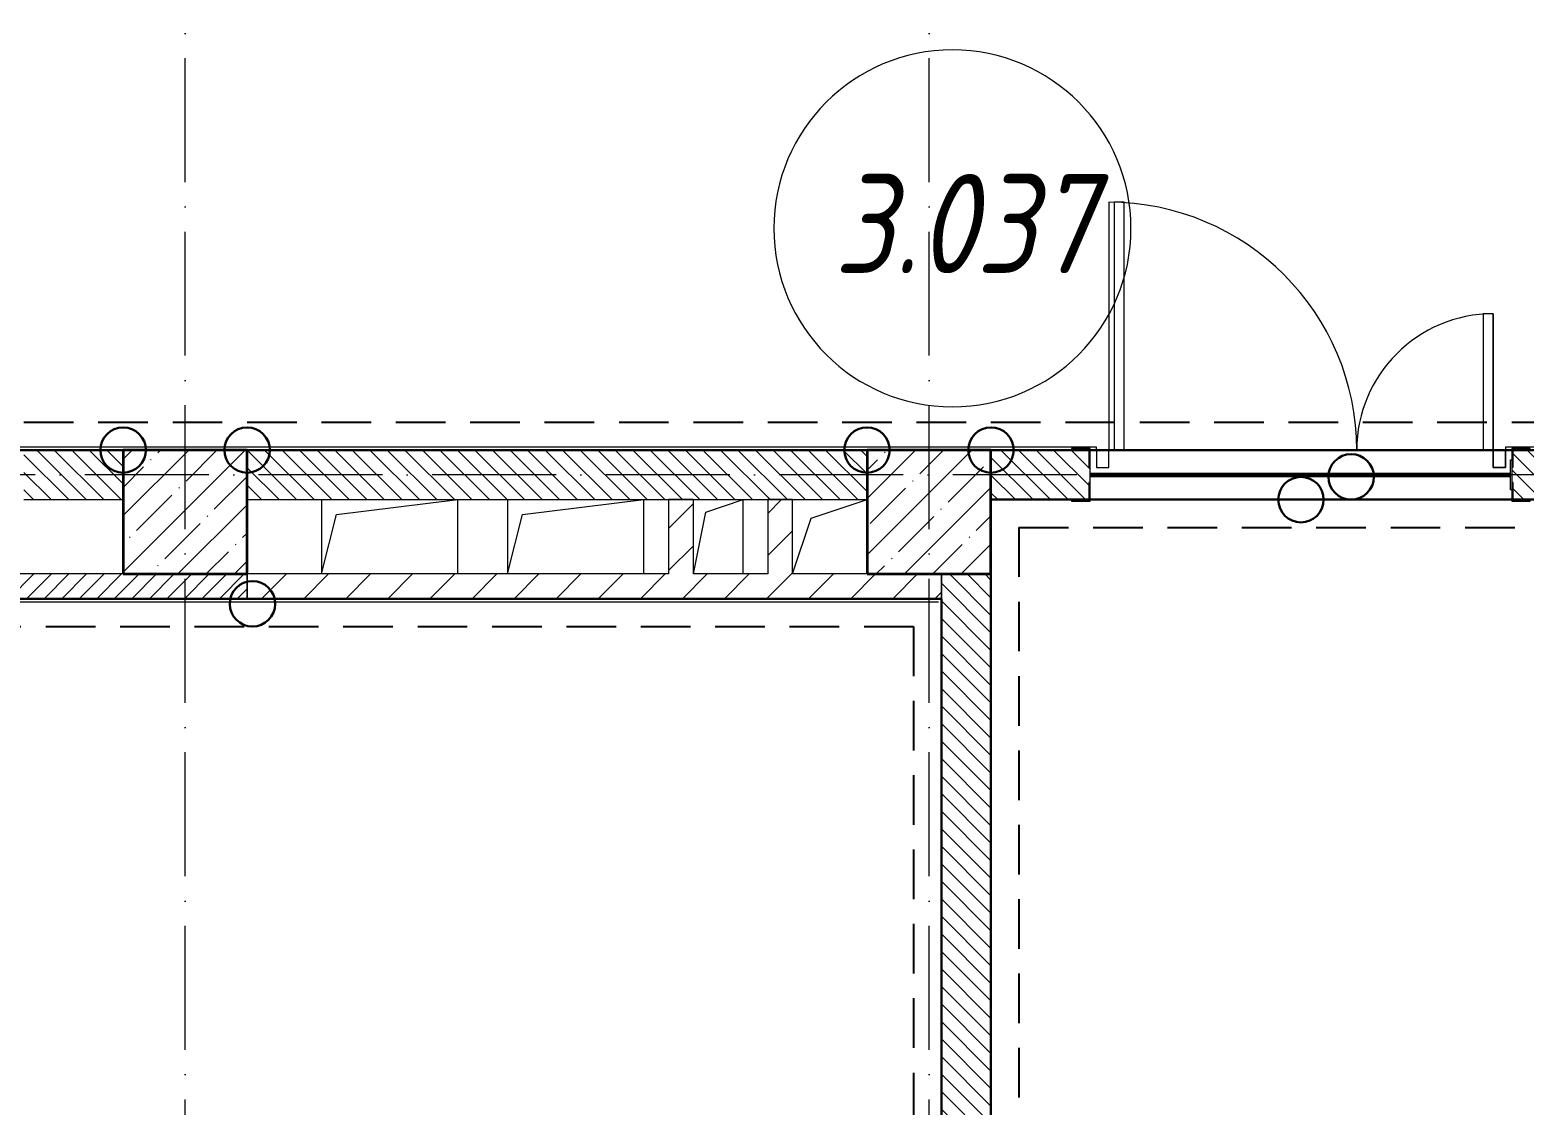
# Model space of a CAD drawing. Header units: millimetres. Extents: x -213536 to 1564669, y -45299 to 942238.
# Drawn here: x 492016 to 498042, y 430492 to 434831 of the extents above; entities that cross this region are included whole.
import ezdxf

# ---------------------------------------------------------------- set-up
doc = ezdxf.new("R2010")
doc.units = ezdxf.units.MM
for name, pattern in [('50_200_ШТРИХ_1Т_ш5_п1_п1_', [700, 500, -100, 0, -100]), ('Штрих короткий', [300, 150, -150]), ('Штриховая _2 мм - 1 мм_', [300, 200, -100])]:
    doc.linetypes.add(name, pattern=pattern)
for name, color, linetype, lineweight in [('0-1', 7, 'Continuous', 5), ('0-2', 7, 'Continuous', 9), ('2) ПГП 4м', 4, 'Continuous', 30), ('2.2) ПГП двери 2.4 -', 134, 'Continuous', 60), ('3) ЖБ 4м', 3, 'Continuous', 30), ('5) Швы', 2, 'Continuous', 30), ('6) Мини окна 0.4 -', 10, 'Continuous', 30), ('Двери', 7, 'Continuous', 9), ('Марки помещений', 7, 'Continuous', 9), ('Несущие колонны', 7, 'Continuous', 9), ('Несущие колонны-1', 7, 'Continuous', 35), ('Обобщенные модели', 7, 'Continuous', 9), ('Оси-2', 7, '50_200_ШТРИХ_1Т_ш5_п1_п1_', 9), ('Перемычка-1', 7, 'Штрих короткий', 9), ('Стены-1', 7, 'Continuous', 13), ('Штриховка разреза-1', 7, 'Continuous', 9), ('Элементы узлов', 7, 'Continuous', 9)]:
    doc.layers.add(name, color=color, linetype=linetype, lineweight=lineweight)
doc.layers.add('СТ-1_1', color=7, linetype='Штриховая _2 мм - 1 мм_', lineweight=90, true_color=0x888888)
doc.layers.get('0-2').off()
doc.styles.add('ISOCPEUR_I_2', font='isocpeui.ttf', dxfattribs={"width": 0.85, "height": 2.3})
pattern_1 = [(135, (0, 0), (-35.35534, -35.35534), [])]
pattern_2 = [(45, (0, 0), (-84.85281, 84.85281), [])]

# ---------------------------------------------------------------- blocks, each defined once
blk = doc.blocks.new('Ось 3 этаж')
at = {"layer": 'Оси-2'}
for p, q in [((492642.1, 423014.8), (492642.1, 437970.1)), ((495642.1, 423014.8), (495642.1, 437970.1)), ((522142.1, 433035.4), (428373.3, 433035.4))]:
    blk.add_line(p, q, dxfattribs=at)
blk = doc.blocks.new('BSC_Колонна _Прямоугольная - 500х500-V53-АИ2_03_План отделки стен 3-го этажа _Часть 2_')
at = {"layer": 'Несущие колонны'}
h = blk.add_hatch(dxfattribs=at)
h.set_pattern_fill('FP_61', color=256, style=0, pattern_type=2)
h.set_pattern_definition([(45, (-61950, -7650), (-114.04925, 114.04925), []), (45, (-61835.95, -7650), (-114.04925, 114.04925), [201.613, -40.323, 3.353, -36.97])])
h.paths.add_polyline_path([(-250, -250), (250, -250), (250, 250), (-250, 250)], flags=0)
at = {"layer": 'Несущие колонны-1'}
for p, q in [((250, 250), (-250, 250)), ((-250, 250), (-250, -250)), ((250, -250), (250, 250)), ((-250, -250), (250, -250))]:
    blk.add_line(p, q, dxfattribs=at)
blk = doc.blocks.new('BSC_Колонна _Прямоугольная - 500х500-V112-АИ2_03_План отделки стен 3-го этажа _Часть 2_')
at = {"layer": 'Несущие колонны'}
h = blk.add_hatch(dxfattribs=at)
h.set_pattern_fill('FP_102', color=256, style=0, pattern_type=2)
h.set_pattern_definition([(45, (-64950, -7650), (-114.04925, 114.04925), []), (45, (-64835.95, -7650), (-114.04925, 114.04925), [201.613, -40.323, 3.353, -36.97])])
h.paths.add_polyline_path([(-250, -250), (250, -250), (250, 250), (-250, 250)], flags=0)
at = {"layer": 'Несущие колонны-1'}
for p, q in [((250, 250), (-250, 250)), ((-250, 250), (-250, -250)), ((250, -250), (250, 250)), ((-250, -250), (250, -250))]:
    blk.add_line(p, q, dxfattribs=at)
blk = doc.blocks.new('Проем_Дверь_Прямоугольный - 1700х2400h_дверные проемы-28704395-АИ2_03_План отделки стен 3-го этажа _Часть 2_')
at = {"layer": 'Перемычка-1'}
for p, q in [((850, 100), (-850, 100)), ((850, -100), (-850, -100))]:
    blk.add_line(p, q, dxfattribs=at)
blk = doc.blocks.new('Дверь_Витражная_СКБ_2Ст2 - ДВВ_ДАО_СОШ_Классы-V189-АИ2_03_План отделки стен 3-го этажа _Часть 2_')
at = {"layer": 'Двери'}
for p, q in [((-775, 1035), (-775, 35)), ((775, 585), (775, 35))]:
    blk.add_line(p, q, dxfattribs=at)
for centre, radius, start, end in [((-775, 35), 1000, 360, 90), ((775, 35), 550, 90, 180)]:
    blk.add_arc(centre, radius, start, end, dxfattribs=at)
at = {"layer": 'Элементы узлов'}
for p, q in [((-713, 1035), (-753, 1035)), ((-753, 1035), (-753, 35)), ((-713, 35), (-713, 1035)), ((775, 585), (735, 585)), ((735, 585), (735, 35)), ((775, 35), (775, 585)), ((-825, 35), (-825, -35)), ((-775, 35), (-825, 35)), ((-775, 35), (-825, 35)), ((-825, 35), (-825, -35)), ((-775, -35), (-775, 35)), ((-775, -35), (-775, 35)), ((-753, 35), (-713, 35)), ((735, 35), (775, 35)), ((775, -35), (775, 35)), ((775, 35), (825, 35)), ((775, 35), (775, -35)), ((825, 35), (775, 35)), ((825, 35), (825, -35)), ((825, -35), (825, 35)), ((-825, -35), (-775, -35)), ((-825, -35), (-775, -35)), ((825, -35), (775, -35)), ((775, -35), (825, -35))]:
    blk.add_line(p, q, dxfattribs=at)
blk = doc.blocks.new('Фахверк_СКБ_Уголок - 200_3960-28268576-АИ2_03_План отделки стен 3-го этажа _Часть 2_')
at = {"layer": 'Обобщенные модели'}
for p, q in [((200, 156), (125, 156)), ((125, 156), (125, 81)), ((131, 81), (131, 150)), ((131, 150), (200, 150)), ((200, 150), (200, 156)), ((125, 81), (131, 81)), ((131, 19), (125, 19)), ((125, 19), (125, -56)), ((131, -50), (131, 19)), ((125, -56), (200, -56)), ((200, -50), (131, -50)), ((200, -56), (200, -50))]:
    blk.add_line(p, q, dxfattribs=at)
blk = doc.blocks.new('154_Стойка_СКБ_Уголок - СМ-2480_200-28346303-АИ2_03_План отделки стен 3-го этажа _Часть 2_')
at = {"layer": 'Обобщенные модели'}
for p, q in [((125, 156), (125, 81)), ((200, 156), (125, 156)), ((131, 81), (131, 150)), ((131, 150), (200, 150)), ((200, 150), (200, 156)), ((125, 81), (131, 81)), ((131, 19), (125, 19)), ((125, 19), (125, -56)), ((131, -50), (131, 19)), ((125, -56), (200, -56)), ((200, -50), (131, -50)), ((200, -56), (200, -50))]:
    blk.add_line(p, q, dxfattribs=at)
blk = doc.blocks.new('Стойка_Влож_Полоса боковая - Полоса-28213942-АИ2_03_План отделки стен 3-го этажа _Часть 2_')
at = {"layer": 'Обобщенные модели'}
for p, q in [((-5, 60), (0, 60)), ((-5, -60), (-5, 60)), ((0, 31), (0, -31)), ((0, -60), (-5, -60))]:
    blk.add_line(p, q, dxfattribs=at)
blk = doc.blocks.new('AR_Отверстие прямоугольное _в плите_ - AR_Отверстие прямоугольное _в плите_-V246-АИ2_03_План отделки стен 3-го этажа _Часть 2_')
at = {"layer": 'Обобщенные модели'}
for p, q in [((-50, 100), (100, 150)), ((100, -150), (100, 150)), ((-100, -150), (-50, 100))]:
    blk.add_line(p, q, dxfattribs=at)
blk = doc.blocks.new('AR_Отверстие прямоугольное _в плите_ - AR_Отверстие прямоугольное _в плите_-30459338-АИ2_03_План отделки стен 3-го этажа _Часть 2_')
at = {"layer": 'Обобщенные модели'}
for p, q in [((-75, 75), (150, 150)), ((-150, -150), (-75, 75))]:
    blk.add_line(p, q, dxfattribs=at)
blk = doc.blocks.new('AR_Отверстие прямоугольное _в плите_ - AR_Отверстие прямоугольное _в плите_-30552596-АИ2_03_План отделки стен 3-го этажа _Часть 2_')
at = {"layer": 'Обобщенные модели'}
for p, q in [((-275, 150), (-275, -150)), ((-215, 90), (275, 150)), ((275, -150), (275, 150)), ((-275, -150), (-215, 90))]:
    blk.add_line(p, q, dxfattribs=at)
blk = doc.blocks.new('0125-Р-ОО-Ш2-АР-о_23_10_2024_rvt-1-АИ2_03_План отделки стен 3-го этажа _Часть 2_')
at = {"layer": 'Штриховка разреза-1'}
h = blk.add_hatch(dxfattribs=at)
h.set_pattern_fill('FP_1', color=256, style=0, pattern_type=2)
h.set_pattern_definition(pattern_1)
h.paths.add_polyline_path([(61300, 7700), (61700, 7700), (61700, 7900), (61300, 7899), (61300, 7876)], flags=0)
h.paths.add_polyline_path([(60600, 7700), (60600, 7900), (60006, 7900), (60006, 7831), (60000, 7831), (60000, 7769), (60006, 7769), (60006, 7700), (60075, 7700)], flags=0)
h.paths.add_polyline_path([(60000, 7700), (60000, 7740), (59995, 7740), (59995, 7860), (60000, 7860), (60000, 7900), (59970, 7900), (59970, 7830), (59130, 7830), (59130, 7900), (59100, 7900), (59100, 7860), (59105, 7860), (59105, 7740), (59100, 7740), (59100, 7700), (59995, 7700)], flags=0)
h.paths.add_polyline_path([(56200, 7700), (56594, 7700), (56594, 7769), (56600, 7769), (56600, 7831), (56594, 7831), (56594, 7900), (56200, 7900)], flags=0)
h.paths.add_polyline_path([(58306, 7700), (59094, 7700), (59094, 7769), (59100, 7769.6), (59100, 7831), (59094, 7831), (59094, 7900), (58306, 7900), (58306, 7831), (58300, 7831), (58300, 7769), (58306, 7769), (58306, 7700.5)], flags=0)
h = blk.add_hatch(dxfattribs=at)
h.set_pattern_fill('FP_1', color=256, style=0, pattern_type=2)
h.set_pattern_definition(pattern_1)
h.paths.add_polyline_path([(64700, 7700), (64700, 7900), (62200, 7900), (62200, 7700)], flags=0)
h = blk.add_hatch(dxfattribs=at)
h.set_pattern_fill('FP_1', color=256, style=0, pattern_type=2)
h.set_pattern_definition(pattern_1)
h.paths.add_polyline_path([(70700, 7700), (70700, 7900), (67306, 7899.6), (67306, 7831), (67300, 7831), (67300, 7769), (67306, 7769), (67306, 7700), (68637.2, 7700)], flags=0)
h.paths.add_polyline_path([(65594, 7700), (65594, 7769), (65600, 7769), (65600, 7831), (65594, 7831), (65594, 7900), (65200, 7900), (65200, 7700), (65525, 7700)], flags=0)
h = blk.add_hatch(dxfattribs=at)
h.set_pattern_fill('FP_3', color=256, style=0, pattern_type=2)
h.set_pattern_definition(pattern_2)
h.paths.add_polyline_path([(64000, 7400), (64000, 7700), (63900, 7700), (63900, 7400)], flags=0)
h = blk.add_hatch(dxfattribs=at)
h.set_pattern_fill('FP_3', color=256, style=0, pattern_type=2)
h.set_pattern_definition(pattern_2)
h.paths.add_polyline_path([(64400, 7400), (64400, 7700), (64300, 7700), (64300, 7400)], flags=0)
h = blk.add_hatch(dxfattribs=at)
h.set_pattern_fill('FP_92', color=256, style=0, pattern_type=2)
h.set_pattern_definition([(45, (0, 0), (-35.35534, 35.35534), [])])
h.paths.add_polyline_path([(60100, 7300), (62200, 7300), (62200, 7400), (60100, 7400)], flags=0)
h = blk.add_hatch(dxfattribs=at)
h.set_pattern_fill('FP_3', color=256, style=0, pattern_type=2)
h.set_pattern_definition(pattern_2)
h.paths.add_polyline_path([(65000, 7300), (65000, 7400), (62200, 7400), (62200, 7300), (64909.2, 7300)], flags=0)
h = blk.add_hatch(dxfattribs=at)
h.set_pattern_fill('FP_1', color=256, style=0, pattern_type=2)
h.set_pattern_definition(pattern_1)
h.paths.add_polyline_path([(65200, 400), (65200, 7400), (65000, 7400), (65000, 400)], flags=0)
at = {"layer": 'Стены-1'}
for p, q in [((61700, 7900), (61324, 7900)), ((64700, 7900), (62200, 7900)), ((65525, 7900), (65200, 7900)), ((65600, 7769), (65600, 7831)), ((61300, 7700), (61700, 7700)), ((62200, 7700), (64700, 7700)), ((63900, 7700), (63900, 7400)), ((64000, 7700), (63900, 7700)), ((64000, 7400), (64000, 7700)), ((64300, 7700), (64300, 7400)), ((64400, 7700), (64300, 7700)), ((64400, 7400), (64400, 7700)), ((65200, 7700), (65525, 7700)), ((61700, 7400), (60100, 7400)), ((62200, 7300), (62200, 7400)), ((63900, 7400), (62200, 7400)), ((62200, 7400), (62200, 7300)), ((64300, 7400), (64000, 7400)), ((64700, 7400), (64400, 7400)), ((65000, 7400), (65000, 400)), ((65000, 7300), (65000, 7400)), ((65200, 400), (65200, 7400)), ((60100, 7300), (62200, 7300)), ((62200, 7300), (65000, 7300))]:
    blk.add_line(p, q, dxfattribs=at)
at = {"layer": '0-2'}
for name, p in [('Дверь_Витражная_СКБ_2Ст2 - ДВВ_ДАО_СОШ_Классы-V189-АИ2_03_План отделки стен 3-го этажа _Часть 2_', (66450, 7865)), ('BSC_Колонна _Прямоугольная - 500х500-V53-АИ2_03_План отделки стен 3-го этажа _Часть 2_', (61950, 7650)), ('BSC_Колонна _Прямоугольная - 500х500-V112-АИ2_03_План отделки стен 3-го этажа _Часть 2_', (64950, 7650)), ('Проем_Дверь_Прямоугольный - 1700х2400h_дверные проемы-28704395-АИ2_03_План отделки стен 3-го этажа _Часть 2_', (66450, 7800)), ('154_Стойка_СКБ_Уголок - СМ-2480_200-28346303-АИ2_03_План отделки стен 3-го этажа _Часть 2_', (67175, 7750)), ('Стойка_Влож_Полоса боковая - Полоса-28213942-АИ2_03_План отделки стен 3-го этажа _Часть 2_', (67300, 7800)), ('AR_Отверстие прямоугольное _в плите_ - AR_Отверстие прямоугольное _в плите_-30552596-АИ2_03_План отделки стен 3-го этажа _Часть 2_', (62775, 7550)), ('AR_Отверстие прямоугольное _в плите_ - AR_Отверстие прямоугольное _в плите_-30552596-АИ2_03_План отделки стен 3-го этажа _Часть 2_', (63525, 7550)), ('AR_Отверстие прямоугольное _в плите_ - AR_Отверстие прямоугольное _в плите_-V246-АИ2_03_План отделки стен 3-го этажа _Часть 2_', (64100, 7550)), ('AR_Отверстие прямоугольное _в плите_ - AR_Отверстие прямоугольное _в плите_-30459338-АИ2_03_План отделки стен 3-го этажа _Часть 2_', (64550, 7550))]:
    blk.add_blockref(name, p, dxfattribs=at)
at = {"layer": '0-2', "rotation": 180}
blk.add_blockref('Фахверк_СКБ_Уголок - 200_3960-28268576-АИ2_03_План отделки стен 3-го этажа _Часть 2_', (65725, 7850), dxfattribs=at)
blk = doc.blocks.new('AI_Марка_Помещение_х1__Общий_E___ISO-2_1K_ - Номер-16210215-АИ2_03_План отделки стен 3-го этажа _Часть 2_')
at = {"layer": 'Марки помещений'}
for start, end in [(360, 180), (180, 360)]:
    blk.add_arc((0.039, 0.312), 2.4, start, end, dxfattribs=at)
blk = doc.blocks.new('3этНиз')
at = {"layer": 'СТ-1_1', "lineweight": 25}
for p, q in [((483892.1, 433247.4), (514592.1, 433247.4)), ((496004.1, 432823.4), (498242.1, 432823.4)), ((496004.1, 432823.4), (496004.1, 425497.4)), ((490580.1, 432423.4), (495580.1, 432423.4)), ((495580.1, 432423.4), (495580.1, 425735.4))]:
    blk.add_line(p, q, dxfattribs=at)
at = {"layer": 'Стены-1'}
for p, q in [((496317.1, 433147.4), (488967.1, 433147.4)), ((492016.1, 433135.4), (492392.1, 433135.4)), ((492892.1, 433135.4), (495392.1, 433135.4)), ((495892.1, 433135.4), (496217.1, 433135.4)), ((496292.1, 433135.4), (496317.1, 433135.4)), ((496317.1, 433135.4), (496317.1, 433147.4)), ((505867.1, 433147.4), (497967.1, 433147.4)), ((497967.1, 433147.4), (497967.1, 433135.4)), ((497967.1, 433135.4), (497992.1, 433135.4)), ((490680.1, 432523.4), (495680.1, 432523.4)), ((495680.1, 432535.4), (490692.1, 432535.4))]:
    blk.add_line(p, q, dxfattribs=at)
at = {"layer": '0-1'}
blk.add_blockref('0125-Р-ОО-Ш2-АР-о_23_10_2024_rvt-1-АИ2_03_План отделки стен 3-го этажа _Часть 2_', (430692.1, 425235.4), dxfattribs=at)
at = {"layer": 'Марки помещений', "color": 3, "xscale": 300, "yscale": 300, "zscale": 99.99999999999993}
blk.add_blockref('AI_Марка_Помещение_х1__Общий_E___ISO-2_1K_ - Номер-16210215-АИ2_03_План отделки стен 3-го этажа _Часть 2_', (495725, 433936.2), dxfattribs=at)
at = {"layer": 'Марки помещений', "color": 114, "true_color": 0x139b48, "insert": (495258.9, 434249.1), "char_height": 400, "width": 785.654, "attachment_point": 1, "style": 'ISOCPEUR_I_2'}
blk.add_mtext('3.037', dxfattribs=at)

msp = doc.modelspace()

# ---------------------------------------------------------------- linework, layer by layer
at = {"layer": '2) ПГП 4м'}
for points in [[(486892.1, 433135.4), (492392.1, 433135.4)], [(492892.1, 433135.4), (495392.1, 433135.4)], [(495892.1, 433135.4), (501392.1, 433135.4)], [(486892.1, 432935.4), (489242.1, 432935.4), (489242.1, 432535.4), (489742.1, 432535.4), (489742.1, 432929.4), (490692.1, 432929.4), (490692.1, 432535.4), (495692.1, 432535.4), (495692.1, 425635.4)], [(495892.1, 432935.4), (498342.1, 432935.4), (498342.1, 432235.4), (501892.1, 432235.4), (501892.1, 432635.4)], [(495892.1, 425635.4), (495892.1, 432635.4)]]:
    msp.add_lwpolyline(points, dxfattribs=at)
at = {"layer": '2.2) ПГП двери 2.4 -'}
msp.add_lwpolyline([(496292.1, 433035.4), (497987.1, 433035.4)], dxfattribs=at)
at = {"layer": '3) ЖБ 4м'}
for points in [[(492892.1, 433135.4), (492392.1, 433135.4)], [(495892.1, 433135.4), (495392.1, 433135.4)], [(495892.1, 432635.4), (495892.1, 432935.4)]]:
    msp.add_lwpolyline(points, dxfattribs=at)
at = {"layer": '5) Швы'}
for centre in [(492392.1, 433135.4), (492892.1, 433135.4), (495392.1, 433135.4), (495892.1, 433135.4), (497344.3, 433027.1), (497142.1, 432935.4), (492913.7, 432515.1)]:
    msp.add_circle(centre, 91.6, dxfattribs=at)
at = {"layer": '6) Мини окна 0.4 -'}
msp.add_lwpolyline([(496895.8, 433035.4), (497739.8, 433035.4)], dxfattribs=at)

# ---------------------------------------------------------------- block references
at = {"color": 5, "lineweight": 30}
msp.add_blockref('Ось 3 этаж', (0, 0), dxfattribs=at)
at = {"layer": '3) ЖБ 4м'}
msp.add_blockref('3этНиз', (0, 0), dxfattribs=at)

# ---------------------------------------------------------------- texts
at = {"layer": 'Марки помещений', "color": 114, "true_color": 0x139b48, "insert": (495259.7, 434249.1), "char_height": 400, "width": 785.654, "attachment_point": 1, "style": 'ISOCPEUR_I_2'}
msp.add_mtext('3.037', dxfattribs=at)

doc.saveas('drawing.dxf')
